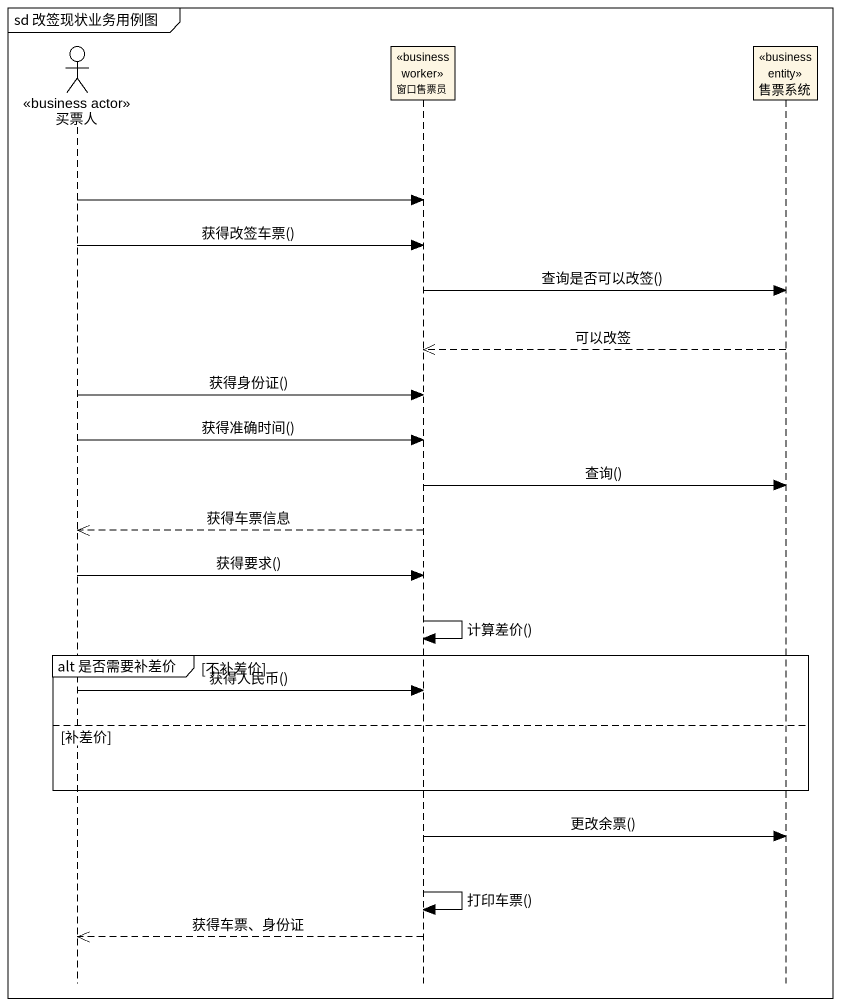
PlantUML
@startuml
mainframe sd 改签现状业务用例图
hide footbox
actor 买票人 <<business actor>>
participant 窗口售票员 <<business worker>>
participant 售票系统 <<business entity>>

买票人 -> 窗口售票员
买票人 -> 窗口售票员 : 获得改签车票()
窗口售票员 -> 售票系统 : 查询是否可以改签()
售票系统 -->> 窗口售票员 : 可以改签
买票人 -> 窗口售票员 : 获得身份证()
买票人 -> 窗口售票员 : 获得准确时间()
窗口售票员 -> 售票系统 : 查询()
窗口售票员 -->> 买票人 : 获得车票信息
买票人 -> 窗口售票员 : 获得要求()
窗口售票员 -> 窗口售票员 : 计算差价()
group alt 是否需要补差价 [不补差价]
  买票人 -> 窗口售票员 : 获得人民币()
else 补差价
end
窗口售票员 -> 售票系统 : 更改余票()
窗口售票员 -> 窗口售票员 : 打印车票()
窗口售票员 -->> 买票人 : 获得车票、身份证
@enduml
